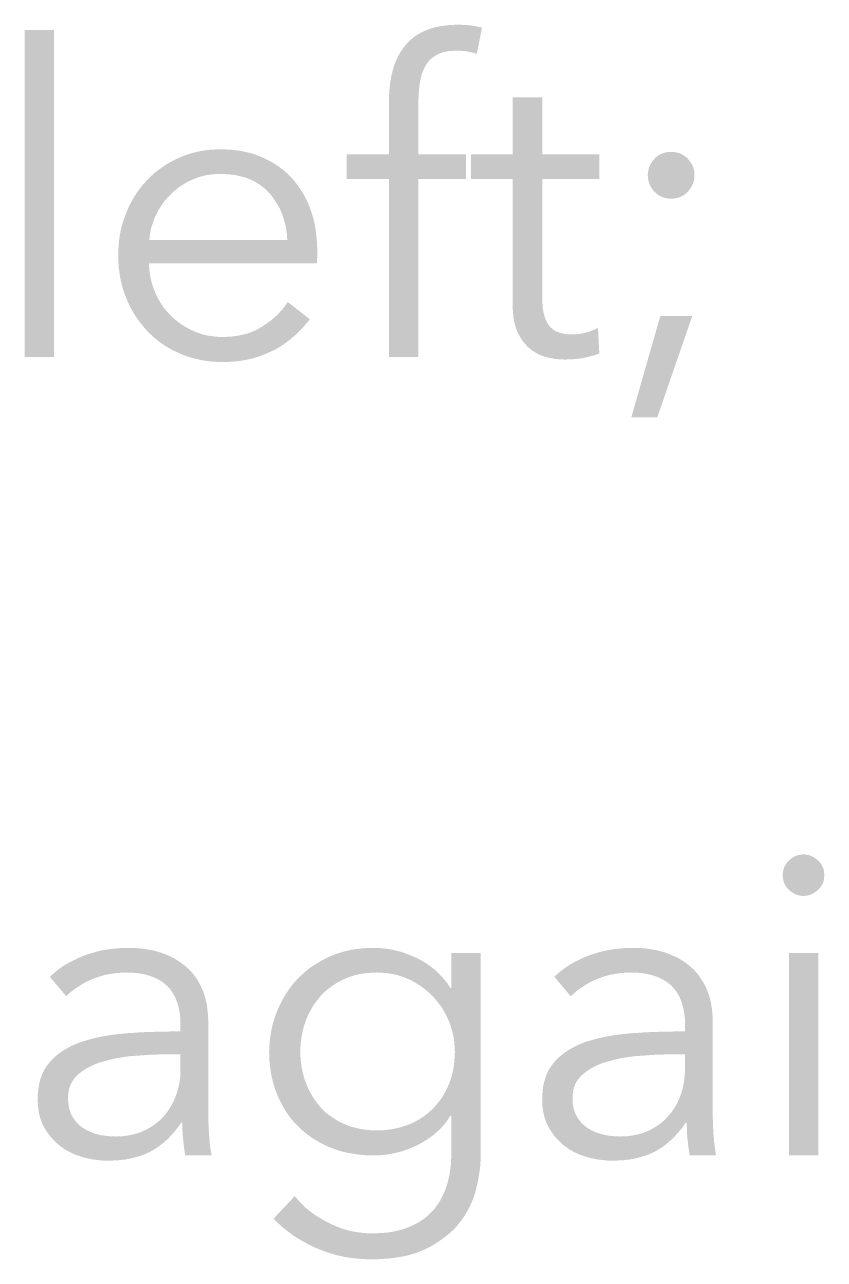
# Model space of a CAD drawing. Header units: millimetres. Extents: x 6 to 126, y 130 to 351.
# Drawn here: x 41.22 to 46.03, y 253.78 to 261.2 of the extents above; entities that cross this region are included whole.
import ezdxf

# ---------------------------------------------------------------- set-up
doc = ezdxf.new("R2010")
doc.units = ezdxf.units.MM
doc.layers.add('RASTER', color=7, linetype='Continuous')

msp = doc.modelspace()

# ---------------------------------------------------------------- hatches: boundary and pattern name
at = {"layer": 'RASTER'}
for points in [[(41.398, 259.2), (41.221, 259.2), (41.221, 261.166), (41.398, 261.166)], [(43.873, 260.269), (43.587, 260.269), (43.587, 259.2), (43.41, 259.2), (43.41, 260.269), (43.156, 260.269), (43.156, 260.417), (43.41, 260.417), (43.41, 260.75), (43.412, 260.8), (43.417, 260.848), (43.425, 260.893), (43.436, 260.936), (43.45, 260.975), (43.467, 261.012), (43.488, 261.046), (43.512, 261.077), (43.539, 261.105), (43.569, 261.13), (43.603, 261.15), (43.64, 261.167), (43.681, 261.18), (43.725, 261.189), (43.773, 261.195), (43.824, 261.197), (43.832, 261.197), (43.841, 261.197), (43.85, 261.196), (43.859, 261.196), (43.868, 261.195), (43.877, 261.195), (43.887, 261.194), (43.897, 261.193), (43.906, 261.192), (43.916, 261.191), (43.925, 261.189), (43.934, 261.187), (43.943, 261.185), (43.952, 261.183), (43.961, 261.181), (43.969, 261.179), (43.938, 261.023), (43.931, 261.025), (43.924, 261.026), (43.917, 261.028), (43.91, 261.03), (43.902, 261.031), (43.895, 261.033), (43.888, 261.034), (43.881, 261.036), (43.874, 261.037), (43.866, 261.038), (43.858, 261.039), (43.85, 261.039), (43.842, 261.04), (43.834, 261.04), (43.825, 261.041), (43.816, 261.041), (43.799, 261.04), (43.782, 261.039), (43.767, 261.038), (43.752, 261.035), (43.738, 261.032), (43.725, 261.028), (43.712, 261.023), (43.7, 261.017), (43.689, 261.011), (43.679, 261.004), (43.669, 260.997), (43.66, 260.989), (43.652, 260.981), (43.644, 260.971), (43.637, 260.962), (43.63, 260.951), (43.624, 260.94), (43.619, 260.929), (43.614, 260.917), (43.609, 260.905), (43.605, 260.892), (43.602, 260.879), (43.599, 260.865), (43.596, 260.851), (43.594, 260.837), (43.592, 260.822), (43.591, 260.807), (43.589, 260.792), (43.588, 260.776), (43.588, 260.761), (43.587, 260.745), (43.587, 260.729), (43.587, 260.417), (43.873, 260.417)], [(44.674, 260.269), (44.331, 260.269), (44.331, 259.559), (44.331, 259.542), (44.332, 259.526), (44.333, 259.511), (44.334, 259.497), (44.336, 259.483), (44.338, 259.471), (44.341, 259.458), (44.344, 259.447), (44.347, 259.436), (44.351, 259.426), (44.355, 259.417), (44.36, 259.408), (44.365, 259.399), (44.37, 259.392), (44.376, 259.385), (44.381, 259.378), (44.388, 259.372), (44.394, 259.367), (44.401, 259.362), (44.408, 259.357), (44.416, 259.353), (44.424, 259.35), (44.432, 259.347), (44.44, 259.344), (44.449, 259.342), (44.457, 259.34), (44.466, 259.339), (44.475, 259.337), (44.484, 259.336), (44.494, 259.336), (44.503, 259.335), (44.513, 259.335), (44.522, 259.335), (44.531, 259.336), (44.541, 259.337), (44.55, 259.338), (44.56, 259.339), (44.57, 259.341), (44.579, 259.343), (44.589, 259.346), (44.6, 259.348), (44.609, 259.351), (44.619, 259.354), (44.629, 259.358), (44.638, 259.362), (44.648, 259.366), (44.657, 259.37), (44.666, 259.374), (44.674, 259.221), (44.662, 259.216), (44.65, 259.212), (44.638, 259.208), (44.626, 259.205), (44.614, 259.202), (44.602, 259.199), (44.589, 259.196), (44.576, 259.193), (44.564, 259.191), (44.551, 259.19), (44.537, 259.188), (44.524, 259.187), (44.51, 259.186), (44.495, 259.185), (44.481, 259.185), (44.466, 259.184), (44.454, 259.185), (44.441, 259.185), (44.428, 259.186), (44.415, 259.188), (44.402, 259.189), (44.389, 259.192), (44.376, 259.194), (44.362, 259.197), (44.348, 259.201), (44.335, 259.205), (44.322, 259.21), (44.309, 259.216), (44.297, 259.223), (44.284, 259.23), (44.272, 259.238), (44.261, 259.247), (44.249, 259.256), (44.238, 259.267), (44.228, 259.278), (44.218, 259.29), (44.209, 259.302), (44.2, 259.316), (44.192, 259.33), (44.184, 259.346), (44.177, 259.362), (44.171, 259.379), (44.166, 259.398), (44.161, 259.418), (44.158, 259.439), (44.156, 259.461), (44.154, 259.485), (44.154, 259.509), (44.154, 260.269), (43.902, 260.269), (43.902, 260.417), (44.154, 260.417), (44.154, 260.76), (44.331, 260.76), (44.331, 260.417), (44.674, 260.417)]]:
    msp.add_hatch(color=7, dxfattribs=at).paths.add_polyline_path(points)
h = msp.add_hatch(color=7, dxfattribs=at)
h.paths.add_polyline_path([(42.799, 259.902), (42.796, 259.944), (42.79, 259.984), (42.78, 260.022), (42.768, 260.059), (42.753, 260.094), (42.734, 260.126), (42.713, 260.158), (42.689, 260.187), (42.662, 260.213), (42.632, 260.236), (42.6, 260.256), (42.564, 260.272), (42.527, 260.284), (42.486, 260.293), (42.442, 260.298), (42.396, 260.3), (42.375, 260.299), (42.353, 260.298), (42.332, 260.295), (42.311, 260.292), (42.291, 260.287), (42.271, 260.282), (42.252, 260.275), (42.233, 260.267), (42.214, 260.259), (42.196, 260.25), (42.179, 260.24), (42.162, 260.229), (42.145, 260.218), (42.13, 260.205), (42.115, 260.193), (42.1, 260.179), (42.086, 260.165), (42.073, 260.15), (42.06, 260.135), (42.049, 260.119), (42.038, 260.103), (42.027, 260.086), (42.018, 260.069), (42.009, 260.052), (42.001, 260.034), (41.994, 260.015), (41.988, 259.997), (41.982, 259.978), (41.978, 259.96), (41.974, 259.941), (41.972, 259.921), (41.97, 259.902)], flags=0)
h.paths.add_polyline_path([(42.979, 259.845), (42.979, 259.84), (42.979, 259.836), (42.979, 259.831), (42.979, 259.826), (42.979, 259.821), (42.979, 259.816), (42.979, 259.811), (42.979, 259.806), (42.979, 259.801), (42.979, 259.795), (42.978, 259.79), (42.978, 259.784), (42.978, 259.779), (42.977, 259.773), (42.977, 259.767), (42.976, 259.762), (41.967, 259.762), (41.969, 259.739), (41.971, 259.717), (41.974, 259.695), (41.978, 259.673), (41.983, 259.652), (41.989, 259.631), (41.996, 259.61), (42.004, 259.59), (42.013, 259.57), (42.022, 259.551), (42.033, 259.532), (42.044, 259.515), (42.056, 259.497), (42.069, 259.481), (42.083, 259.465), (42.097, 259.45), (42.113, 259.435), (42.129, 259.421), (42.145, 259.408), (42.162, 259.396), (42.18, 259.384), (42.199, 259.374), (42.218, 259.364), (42.238, 259.355), (42.258, 259.346), (42.279, 259.339), (42.3, 259.333), (42.322, 259.328), (42.344, 259.325), (42.366, 259.322), (42.389, 259.32), (42.412, 259.32), (42.446, 259.321), (42.479, 259.324), (42.51, 259.329), (42.54, 259.336), (42.57, 259.344), (42.597, 259.355), (42.624, 259.368), (42.65, 259.383), (42.674, 259.4), (42.697, 259.416), (42.718, 259.434), (42.738, 259.452), (42.756, 259.471), (42.773, 259.49), (42.788, 259.51), (42.802, 259.53), (42.935, 259.426), (42.907, 259.393), (42.879, 259.362), (42.85, 259.334), (42.82, 259.308), (42.789, 259.284), (42.758, 259.263), (42.727, 259.245), (42.694, 259.229), (42.661, 259.215), (42.627, 259.202), (42.593, 259.192), (42.558, 259.184), (42.522, 259.177), (42.486, 259.173), (42.449, 259.17), (42.412, 259.169), (42.379, 259.17), (42.346, 259.172), (42.313, 259.176), (42.282, 259.181), (42.251, 259.188), (42.22, 259.196), (42.19, 259.206), (42.161, 259.217), (42.133, 259.23), (42.105, 259.243), (42.079, 259.258), (42.054, 259.274), (42.029, 259.292), (42.006, 259.31), (41.984, 259.33), (41.962, 259.351), (41.942, 259.373), (41.923, 259.396), (41.905, 259.42), (41.888, 259.444), (41.872, 259.47), (41.857, 259.497), (41.843, 259.525), (41.831, 259.554), (41.82, 259.583), (41.81, 259.613), (41.802, 259.644), (41.795, 259.676), (41.79, 259.708), (41.786, 259.741), (41.784, 259.774), (41.783, 259.808), (41.784, 259.843), (41.786, 259.876), (41.789, 259.909), (41.794, 259.941), (41.801, 259.973), (41.809, 260.003), (41.819, 260.034), (41.83, 260.063), (41.842, 260.092), (41.855, 260.12), (41.87, 260.147), (41.885, 260.172), (41.902, 260.197), (41.92, 260.221), (41.939, 260.244), (41.96, 260.266), (41.981, 260.287), (42.003, 260.307), (42.026, 260.325), (42.05, 260.342), (42.075, 260.359), (42.1, 260.373), (42.127, 260.387), (42.155, 260.4), (42.183, 260.411), (42.212, 260.421), (42.241, 260.429), (42.271, 260.436), (42.301, 260.441), (42.333, 260.445), (42.364, 260.447), (42.396, 260.448), (42.432, 260.447), (42.466, 260.445), (42.499, 260.441), (42.531, 260.436), (42.562, 260.429), (42.592, 260.421), (42.621, 260.411), (42.649, 260.4), (42.675, 260.387), (42.701, 260.374), (42.725, 260.359), (42.749, 260.343), (42.771, 260.327), (42.792, 260.309), (42.812, 260.29), (42.831, 260.27), (42.848, 260.249), (42.865, 260.227), (42.88, 260.205), (42.895, 260.181), (42.908, 260.157), (42.92, 260.132), (42.931, 260.106), (42.941, 260.079), (42.95, 260.051), (42.958, 260.023), (42.964, 259.995), (42.969, 259.966), (42.973, 259.936), (42.976, 259.906), (42.978, 259.876), (42.979, 259.845)])
h = msp.add_hatch(color=7, dxfattribs=at)
h.paths.add_polyline_path([(45.246, 260.292), (45.245, 260.279), (45.244, 260.265), (45.241, 260.253), (45.236, 260.24), (45.231, 260.228), (45.224, 260.217), (45.216, 260.205), (45.207, 260.195), (45.197, 260.184), (45.186, 260.176), (45.174, 260.168), (45.162, 260.162), (45.149, 260.158), (45.135, 260.154), (45.121, 260.152), (45.106, 260.152), (45.09, 260.152), (45.076, 260.154), (45.062, 260.158), (45.049, 260.162), (45.037, 260.168), (45.025, 260.176), (45.014, 260.184), (45.004, 260.195), (44.995, 260.205), (44.987, 260.217), (44.98, 260.228), (44.975, 260.24), (44.971, 260.253), (44.968, 260.265), (44.966, 260.279), (44.965, 260.292), (44.966, 260.305), (44.968, 260.319), (44.971, 260.331), (44.975, 260.344), (44.98, 260.356), (44.987, 260.367), (44.995, 260.379), (45.004, 260.39), (45.014, 260.4), (45.025, 260.408), (45.037, 260.416), (45.049, 260.422), (45.062, 260.426), (45.076, 260.43), (45.09, 260.432), (45.106, 260.432), (45.121, 260.432), (45.135, 260.43), (45.149, 260.426), (45.162, 260.422), (45.174, 260.416), (45.186, 260.408), (45.197, 260.4), (45.207, 260.39), (45.216, 260.379), (45.224, 260.367), (45.231, 260.356), (45.236, 260.344), (45.241, 260.331), (45.244, 260.319), (45.245, 260.305), (45.246, 260.292)])
h.paths.add_polyline_path([(45.022, 258.836), (44.866, 258.836), (45.041, 259.447), (45.233, 259.447)])
h = msp.add_hatch(color=7, dxfattribs=at)
h.paths.add_polyline_path([(45.99, 254.4), (45.813, 254.4), (45.813, 255.617), (45.99, 255.617)])
h.paths.add_polyline_path([(46.026, 256.085), (46.025, 256.071), (46.024, 256.059), (46.021, 256.047), (46.016, 256.035), (46.011, 256.024), (46.004, 256.014), (45.996, 256.004), (45.987, 255.995), (45.977, 255.987), (45.967, 255.98), (45.957, 255.974), (45.946, 255.969), (45.935, 255.965), (45.924, 255.962), (45.913, 255.961), (45.901, 255.96), (45.89, 255.961), (45.878, 255.962), (45.867, 255.965), (45.856, 255.969), (45.846, 255.974), (45.835, 255.98), (45.825, 255.987), (45.815, 255.995), (45.806, 256.004), (45.798, 256.014), (45.792, 256.024), (45.786, 256.035), (45.782, 256.047), (45.779, 256.059), (45.777, 256.071), (45.776, 256.085), (45.777, 256.098), (45.779, 256.111), (45.782, 256.123), (45.786, 256.135), (45.792, 256.145), (45.798, 256.156), (45.806, 256.165), (45.815, 256.174), (45.825, 256.183), (45.835, 256.19), (45.846, 256.196), (45.856, 256.201), (45.867, 256.205), (45.878, 256.207), (45.89, 256.209), (45.901, 256.21), (45.913, 256.209), (45.924, 256.207), (45.935, 256.205), (45.946, 256.201), (45.957, 256.196), (45.967, 256.19), (45.977, 256.183), (45.987, 256.174), (45.996, 256.165), (46.004, 256.156), (46.011, 256.145), (46.016, 256.135), (46.021, 256.123), (46.024, 256.111), (46.025, 256.098), (46.026, 256.085)])
h = msp.add_hatch(color=7, dxfattribs=at)
h.paths.add_polyline_path([(42.157, 255.185), (42.156, 255.224), (42.152, 255.259), (42.146, 255.293), (42.136, 255.324), (42.125, 255.352), (42.11, 255.378), (42.094, 255.401), (42.074, 255.422), (42.052, 255.44), (42.028, 255.456), (42.001, 255.469), (41.972, 255.48), (41.941, 255.489), (41.907, 255.495), (41.871, 255.499), (41.832, 255.5), (41.805, 255.499), (41.779, 255.497), (41.752, 255.494), (41.727, 255.49), (41.702, 255.485), (41.677, 255.478), (41.653, 255.47), (41.629, 255.461), (41.606, 255.451), (41.584, 255.44), (41.563, 255.428), (41.543, 255.415), (41.524, 255.402), (41.505, 255.388), (41.487, 255.373), (41.471, 255.357), (41.372, 255.474), (41.392, 255.492), (41.413, 255.51), (41.435, 255.527), (41.459, 255.543), (41.485, 255.558), (41.512, 255.572), (41.541, 255.586), (41.571, 255.599), (41.602, 255.61), (41.635, 255.62), (41.668, 255.629), (41.703, 255.636), (41.738, 255.641), (41.774, 255.645), (41.812, 255.647), (41.85, 255.648), (41.875, 255.648), (41.899, 255.646), (41.923, 255.644), (41.946, 255.641), (41.969, 255.637), (41.991, 255.633), (42.013, 255.627), (42.035, 255.621), (42.056, 255.613), (42.077, 255.605), (42.096, 255.596), (42.116, 255.587), (42.134, 255.576), (42.152, 255.564), (42.169, 255.552), (42.186, 255.539), (42.202, 255.525), (42.217, 255.51), (42.231, 255.494), (42.244, 255.477), (42.256, 255.459), (42.267, 255.441), (42.278, 255.421), (42.287, 255.401), (42.296, 255.38), (42.303, 255.358), (42.309, 255.335), (42.315, 255.311), (42.318, 255.286), (42.321, 255.26), (42.323, 255.234), (42.324, 255.206), (42.324, 254.673), (42.324, 254.655), (42.324, 254.638), (42.324, 254.62), (42.325, 254.602), (42.326, 254.583), (42.327, 254.565), (42.328, 254.546), (42.329, 254.527), (42.33, 254.509), (42.332, 254.491), (42.333, 254.474), (42.335, 254.458), (42.337, 254.442), (42.34, 254.427), (42.342, 254.413), (42.344, 254.4), (42.186, 254.4), (42.184, 254.411), (42.182, 254.423), (42.18, 254.434), (42.179, 254.446), (42.177, 254.458), (42.176, 254.471), (42.174, 254.483), (42.173, 254.496), (42.172, 254.509), (42.171, 254.522), (42.17, 254.535), (42.169, 254.548), (42.168, 254.56), (42.168, 254.573), (42.168, 254.585), (42.168, 254.598), (42.162, 254.598), (42.141, 254.568), (42.119, 254.541), (42.097, 254.516), (42.074, 254.493), (42.05, 254.472), (42.025, 254.453), (42, 254.437), (41.974, 254.422), (41.947, 254.41), (41.919, 254.399), (41.889, 254.39), (41.858, 254.382), (41.826, 254.376), (41.792, 254.372), (41.757, 254.37), (41.72, 254.369), (41.703, 254.369), (41.685, 254.37), (41.667, 254.372), (41.649, 254.374), (41.631, 254.376), (41.613, 254.38), (41.595, 254.384), (41.576, 254.388), (41.558, 254.394), (41.54, 254.4), (41.522, 254.406), (41.505, 254.414), (41.489, 254.422), (41.472, 254.431), (41.456, 254.441), (41.441, 254.452), (41.426, 254.463), (41.412, 254.476), (41.398, 254.489), (41.385, 254.503), (41.373, 254.517), (41.361, 254.533), (41.35, 254.549), (41.34, 254.566), (41.33, 254.584), (41.322, 254.603), (41.315, 254.623), (41.309, 254.644), (41.305, 254.666), (41.302, 254.689), (41.3, 254.713), (41.299, 254.738), (41.3, 254.772), (41.304, 254.805), (41.309, 254.835), (41.317, 254.864), (41.327, 254.891), (41.339, 254.916), (41.354, 254.939), (41.371, 254.96), (41.389, 254.98), (41.409, 254.999), (41.431, 255.016), (41.454, 255.032), (41.479, 255.046), (41.505, 255.06), (41.533, 255.072), (41.562, 255.083), (41.592, 255.092), (41.624, 255.101), (41.656, 255.109), (41.69, 255.116), (41.725, 255.122), (41.761, 255.127), (41.798, 255.131), (41.836, 255.135), (41.875, 255.137), (41.914, 255.14), (41.954, 255.142), (41.994, 255.143), (42.034, 255.145), (42.075, 255.145), (42.116, 255.146), (42.157, 255.146)])
h.paths.add_polyline_path([(42.105, 255.008), (42.078, 255.008), (42.051, 255.008), (42.023, 255.007), (41.996, 255.006), (41.968, 255.005), (41.941, 255.003), (41.913, 255.001), (41.886, 254.999), (41.858, 254.997), (41.832, 254.994), (41.806, 254.99), (41.78, 254.986), (41.756, 254.981), (41.731, 254.975), (41.708, 254.969), (41.685, 254.963), (41.663, 254.956), (41.642, 254.948), (41.623, 254.939), (41.604, 254.929), (41.586, 254.919), (41.569, 254.908), (41.553, 254.896), (41.538, 254.884), (41.525, 254.87), (41.513, 254.855), (41.504, 254.84), (41.496, 254.823), (41.489, 254.805), (41.485, 254.787), (41.482, 254.767), (41.481, 254.746), (41.482, 254.73), (41.483, 254.715), (41.485, 254.7), (41.487, 254.686), (41.491, 254.673), (41.495, 254.66), (41.5, 254.648), (41.506, 254.637), (41.512, 254.626), (41.519, 254.616), (41.527, 254.606), (41.535, 254.597), (41.543, 254.588), (41.552, 254.58), (41.562, 254.572), (41.572, 254.565), (41.583, 254.559), (41.594, 254.552), (41.605, 254.547), (41.616, 254.542), (41.628, 254.537), (41.64, 254.533), (41.652, 254.529), (41.665, 254.526), (41.677, 254.523), (41.69, 254.521), (41.703, 254.519), (41.716, 254.517), (41.728, 254.516), (41.741, 254.515), (41.754, 254.515), (41.767, 254.514), (41.79, 254.515), (41.813, 254.516), (41.834, 254.519), (41.856, 254.523), (41.876, 254.527), (41.896, 254.533), (41.915, 254.539), (41.934, 254.547), (41.951, 254.555), (41.969, 254.565), (41.985, 254.575), (42.001, 254.585), (42.015, 254.597), (42.03, 254.609), (42.043, 254.622), (42.056, 254.635), (42.068, 254.65), (42.079, 254.664), (42.09, 254.68), (42.099, 254.695), (42.108, 254.712), (42.117, 254.729), (42.124, 254.746), (42.131, 254.764), (42.137, 254.782), (42.143, 254.801), (42.147, 254.82), (42.151, 254.839), (42.154, 254.858), (42.156, 254.878), (42.157, 254.897), (42.157, 254.917), (42.157, 255.008)], flags=0)
h = msp.add_hatch(color=7, dxfattribs=at)
h.paths.add_polyline_path([(42.844, 254.156), (42.863, 254.133), (42.883, 254.111), (42.906, 254.089), (42.93, 254.069), (42.955, 254.05), (42.983, 254.031), (43.012, 254.014), (43.043, 253.997), (43.074, 253.982), (43.106, 253.969), (43.139, 253.957), (43.172, 253.948), (43.206, 253.941), (43.24, 253.936), (43.274, 253.933), (43.309, 253.932), (43.341, 253.933), (43.372, 253.934), (43.401, 253.937), (43.429, 253.941), (43.456, 253.947), (43.482, 253.953), (43.507, 253.961), (43.53, 253.97), (43.552, 253.98), (43.573, 253.99), (43.593, 254.002), (43.612, 254.014), (43.63, 254.027), (43.647, 254.042), (43.662, 254.057), (43.677, 254.072), (43.69, 254.089), (43.703, 254.106), (43.715, 254.124), (43.725, 254.143), (43.735, 254.162), (43.744, 254.182), (43.752, 254.203), (43.759, 254.225), (43.765, 254.246), (43.77, 254.269), (43.775, 254.291), (43.778, 254.315), (43.781, 254.338), (43.783, 254.362), (43.784, 254.386), (43.785, 254.41), (43.785, 254.639), (43.78, 254.639), (43.761, 254.611), (43.741, 254.585), (43.719, 254.561), (43.695, 254.538), (43.669, 254.517), (43.641, 254.497), (43.612, 254.479), (43.581, 254.462), (43.548, 254.448), (43.516, 254.435), (43.484, 254.424), (43.451, 254.416), (43.418, 254.409), (43.385, 254.404), (43.352, 254.401), (43.319, 254.4), (43.284, 254.401), (43.25, 254.403), (43.216, 254.407), (43.183, 254.412), (43.151, 254.418), (43.12, 254.426), (43.09, 254.436), (43.061, 254.447), (43.032, 254.459), (43.005, 254.472), (42.979, 254.487), (42.953, 254.502), (42.929, 254.519), (42.906, 254.537), (42.884, 254.556), (42.863, 254.576), (42.843, 254.596), (42.824, 254.618), (42.807, 254.641), (42.79, 254.666), (42.775, 254.691), (42.761, 254.717), (42.748, 254.744), (42.736, 254.772), (42.725, 254.801), (42.716, 254.83), (42.708, 254.86), (42.702, 254.891), (42.697, 254.922), (42.693, 254.954), (42.691, 254.986), (42.69, 255.019), (42.691, 255.051), (42.693, 255.083), (42.697, 255.114), (42.702, 255.145), (42.708, 255.175), (42.716, 255.205), (42.725, 255.234), (42.736, 255.263), (42.748, 255.291), (42.761, 255.319), (42.775, 255.345), (42.79, 255.37), (42.807, 255.395), (42.824, 255.419), (42.843, 255.442), (42.863, 255.463), (42.884, 255.484), (42.906, 255.504), (42.929, 255.523), (42.953, 255.54), (42.979, 255.556), (43.005, 255.572), (43.032, 255.586), (43.061, 255.599), (43.09, 255.61), (43.12, 255.62), (43.151, 255.629), (43.183, 255.636), (43.216, 255.641), (43.25, 255.645), (43.284, 255.647), (43.319, 255.648), (43.352, 255.647), (43.385, 255.644), (43.418, 255.639), (43.451, 255.632), (43.483, 255.624), (43.515, 255.613), (43.547, 255.6), (43.579, 255.586), (43.61, 255.569), (43.64, 255.551), (43.667, 255.531), (43.693, 255.51), (43.717, 255.486), (43.74, 255.461), (43.761, 255.435), (43.78, 255.406), (43.785, 255.406), (43.785, 255.617), (43.962, 255.617), (43.962, 254.41), (43.961, 254.385), (43.96, 254.36), (43.958, 254.334), (43.955, 254.308), (43.951, 254.282), (43.946, 254.255), (43.941, 254.228), (43.934, 254.2), (43.927, 254.172), (43.918, 254.145), (43.907, 254.119), (43.895, 254.093), (43.882, 254.067), (43.867, 254.042), (43.851, 254.018), (43.833, 253.994), (43.814, 253.971), (43.793, 253.95), (43.77, 253.929), (43.745, 253.909), (43.719, 253.89), (43.692, 253.872), (43.662, 253.854), (43.631, 253.838), (43.598, 253.824), (43.563, 253.811), (43.525, 253.8), (43.485, 253.792), (43.443, 253.785), (43.398, 253.78), (43.351, 253.777), (43.301, 253.776), (43.259, 253.777), (43.218, 253.78), (43.177, 253.785), (43.136, 253.792), (43.096, 253.801), (43.056, 253.813), (43.017, 253.826), (42.979, 253.841), (42.941, 253.858), (42.905, 253.877), (42.87, 253.897), (42.836, 253.918), (42.804, 253.942), (42.774, 253.966), (42.744, 253.993), (42.716, 254.02)])
h.paths.add_polyline_path([(42.877, 255.024), (42.878, 255), (42.879, 254.977), (42.882, 254.953), (42.885, 254.93), (42.89, 254.908), (42.895, 254.886), (42.901, 254.864), (42.909, 254.842), (42.917, 254.821), (42.926, 254.8), (42.936, 254.781), (42.947, 254.761), (42.958, 254.743), (42.971, 254.725), (42.984, 254.708), (42.998, 254.691), (43.013, 254.675), (43.029, 254.66), (43.046, 254.646), (43.064, 254.633), (43.082, 254.621), (43.101, 254.609), (43.122, 254.598), (43.143, 254.589), (43.164, 254.58), (43.187, 254.572), (43.21, 254.566), (43.234, 254.56), (43.259, 254.556), (43.284, 254.553), (43.311, 254.551), (43.338, 254.551), (43.363, 254.551), (43.387, 254.553), (43.411, 254.556), (43.435, 254.559), (43.458, 254.564), (43.481, 254.57), (43.503, 254.577), (43.525, 254.585), (43.546, 254.593), (43.566, 254.603), (43.586, 254.614), (43.605, 254.626), (43.623, 254.638), (43.64, 254.651), (43.657, 254.666), (43.673, 254.681), (43.688, 254.697), (43.702, 254.714), (43.716, 254.731), (43.729, 254.749), (43.74, 254.768), (43.751, 254.788), (43.761, 254.809), (43.771, 254.83), (43.779, 254.852), (43.786, 254.875), (43.792, 254.898), (43.797, 254.922), (43.801, 254.947), (43.803, 254.972), (43.805, 254.998), (43.806, 255.024), (43.805, 255.048), (43.803, 255.071), (43.801, 255.095), (43.797, 255.118), (43.792, 255.14), (43.786, 255.162), (43.779, 255.184), (43.771, 255.206), (43.761, 255.227), (43.751, 255.248), (43.74, 255.267), (43.729, 255.287), (43.716, 255.305), (43.702, 255.323), (43.688, 255.34), (43.673, 255.357), (43.657, 255.373), (43.64, 255.388), (43.623, 255.402), (43.605, 255.415), (43.586, 255.428), (43.566, 255.44), (43.546, 255.451), (43.525, 255.461), (43.503, 255.47), (43.481, 255.478), (43.458, 255.485), (43.435, 255.49), (43.411, 255.494), (43.387, 255.497), (43.363, 255.499), (43.338, 255.5), (43.311, 255.499), (43.284, 255.497), (43.259, 255.494), (43.234, 255.49), (43.21, 255.485), (43.187, 255.478), (43.164, 255.47), (43.143, 255.461), (43.122, 255.451), (43.101, 255.44), (43.082, 255.428), (43.064, 255.415), (43.046, 255.402), (43.029, 255.388), (43.013, 255.373), (42.998, 255.357), (42.984, 255.34), (42.971, 255.323), (42.958, 255.305), (42.947, 255.287), (42.936, 255.267), (42.926, 255.248), (42.917, 255.227), (42.909, 255.206), (42.901, 255.184), (42.895, 255.162), (42.89, 255.14), (42.885, 255.118), (42.882, 255.095), (42.879, 255.071), (42.878, 255.048), (42.877, 255.024)], flags=0)
h = msp.add_hatch(color=7, dxfattribs=at)
h.paths.add_polyline_path([(45.189, 255.185), (45.188, 255.224), (45.184, 255.259), (45.177, 255.293), (45.168, 255.324), (45.156, 255.352), (45.142, 255.378), (45.125, 255.401), (45.106, 255.422), (45.084, 255.44), (45.059, 255.456), (45.033, 255.469), (45.004, 255.48), (44.972, 255.489), (44.938, 255.495), (44.902, 255.499), (44.864, 255.5), (44.837, 255.499), (44.81, 255.497), (44.784, 255.494), (44.759, 255.49), (44.733, 255.485), (44.709, 255.478), (44.685, 255.47), (44.661, 255.461), (44.638, 255.451), (44.616, 255.44), (44.595, 255.428), (44.575, 255.415), (44.555, 255.402), (44.537, 255.388), (44.519, 255.373), (44.502, 255.357), (44.404, 255.474), (44.423, 255.492), (44.444, 255.51), (44.467, 255.527), (44.491, 255.543), (44.517, 255.558), (44.544, 255.572), (44.572, 255.586), (44.603, 255.599), (44.634, 255.61), (44.666, 255.62), (44.7, 255.629), (44.734, 255.636), (44.77, 255.641), (44.806, 255.645), (44.844, 255.647), (44.882, 255.648), (44.906, 255.648), (44.931, 255.646), (44.954, 255.644), (44.978, 255.641), (45, 255.637), (45.023, 255.633), (45.045, 255.627), (45.067, 255.621), (45.088, 255.613), (45.108, 255.605), (45.128, 255.596), (45.147, 255.587), (45.166, 255.576), (45.184, 255.564), (45.201, 255.552), (45.217, 255.539), (45.233, 255.525), (45.248, 255.51), (45.262, 255.494), (45.275, 255.477), (45.287, 255.459), (45.299, 255.441), (45.309, 255.421), (45.319, 255.401), (45.327, 255.38), (45.335, 255.358), (45.341, 255.335), (45.346, 255.311), (45.35, 255.286), (45.353, 255.26), (45.355, 255.234), (45.355, 255.206), (45.355, 254.673), (45.355, 254.655), (45.356, 254.638), (45.356, 254.62), (45.357, 254.602), (45.357, 254.583), (45.358, 254.565), (45.359, 254.546), (45.36, 254.527), (45.362, 254.509), (45.363, 254.491), (45.365, 254.474), (45.367, 254.458), (45.369, 254.442), (45.371, 254.427), (45.373, 254.413), (45.376, 254.4), (45.217, 254.4), (45.215, 254.411), (45.214, 254.423), (45.212, 254.434), (45.21, 254.446), (45.209, 254.458), (45.207, 254.471), (45.206, 254.483), (45.204, 254.496), (45.203, 254.509), (45.202, 254.522), (45.201, 254.535), (45.201, 254.548), (45.2, 254.56), (45.2, 254.573), (45.199, 254.585), (45.199, 254.598), (45.194, 254.598), (45.173, 254.568), (45.151, 254.541), (45.128, 254.516), (45.105, 254.493), (45.081, 254.472), (45.057, 254.453), (45.031, 254.437), (45.006, 254.422), (44.979, 254.41), (44.95, 254.399), (44.92, 254.39), (44.889, 254.382), (44.857, 254.376), (44.823, 254.372), (44.788, 254.37), (44.752, 254.369), (44.734, 254.369), (44.717, 254.37), (44.699, 254.372), (44.681, 254.374), (44.663, 254.376), (44.645, 254.38), (44.626, 254.384), (44.608, 254.388), (44.589, 254.394), (44.571, 254.4), (44.554, 254.406), (44.537, 254.414), (44.52, 254.422), (44.504, 254.431), (44.488, 254.441), (44.473, 254.452), (44.458, 254.463), (44.443, 254.476), (44.43, 254.489), (44.417, 254.503), (44.404, 254.517), (44.393, 254.533), (44.382, 254.549), (44.371, 254.566), (44.362, 254.584), (44.353, 254.603), (44.347, 254.623), (44.341, 254.644), (44.336, 254.666), (44.333, 254.689), (44.331, 254.713), (44.331, 254.738), (44.332, 254.772), (44.335, 254.805), (44.341, 254.835), (44.349, 254.864), (44.359, 254.891), (44.371, 254.916), (44.386, 254.939), (44.402, 254.96), (44.421, 254.98), (44.441, 254.999), (44.463, 255.016), (44.486, 255.032), (44.51, 255.046), (44.537, 255.06), (44.564, 255.072), (44.593, 255.083), (44.624, 255.092), (44.655, 255.101), (44.688, 255.109), (44.722, 255.116), (44.757, 255.122), (44.793, 255.127), (44.83, 255.131), (44.868, 255.135), (44.907, 255.137), (44.946, 255.14), (44.985, 255.142), (45.025, 255.143), (45.066, 255.145), (45.106, 255.145), (45.147, 255.146), (45.189, 255.146)])
h.paths.add_polyline_path([(45.137, 255.008), (45.109, 255.008), (45.082, 255.008), (45.055, 255.007), (45.027, 255.006), (45, 255.005), (44.972, 255.003), (44.945, 255.001), (44.917, 254.999), (44.89, 254.997), (44.863, 254.994), (44.837, 254.99), (44.812, 254.986), (44.787, 254.981), (44.763, 254.975), (44.74, 254.969), (44.717, 254.963), (44.695, 254.956), (44.674, 254.948), (44.654, 254.939), (44.635, 254.929), (44.617, 254.919), (44.601, 254.908), (44.585, 254.896), (44.57, 254.884), (44.557, 254.87), (44.545, 254.855), (44.535, 254.84), (44.527, 254.823), (44.521, 254.805), (44.516, 254.787), (44.514, 254.767), (44.513, 254.746), (44.513, 254.73), (44.514, 254.715), (44.516, 254.7), (44.519, 254.686), (44.522, 254.673), (44.527, 254.66), (44.532, 254.648), (44.538, 254.637), (44.544, 254.626), (44.551, 254.616), (44.558, 254.606), (44.566, 254.597), (44.575, 254.588), (44.584, 254.58), (44.594, 254.572), (44.604, 254.565), (44.614, 254.559), (44.625, 254.552), (44.636, 254.547), (44.648, 254.542), (44.659, 254.537), (44.671, 254.533), (44.684, 254.529), (44.696, 254.526), (44.709, 254.523), (44.722, 254.521), (44.734, 254.519), (44.747, 254.517), (44.76, 254.516), (44.773, 254.515), (44.786, 254.515), (44.799, 254.514), (44.822, 254.515), (44.844, 254.516), (44.866, 254.519), (44.887, 254.523), (44.908, 254.527), (44.928, 254.533), (44.947, 254.539), (44.965, 254.547), (44.983, 254.555), (45, 254.565), (45.017, 254.575), (45.032, 254.585), (45.047, 254.597), (45.061, 254.609), (45.075, 254.622), (45.087, 254.635), (45.099, 254.65), (45.111, 254.664), (45.121, 254.68), (45.131, 254.695), (45.14, 254.712), (45.148, 254.729), (45.156, 254.746), (45.163, 254.764), (45.169, 254.782), (45.174, 254.801), (45.179, 254.82), (45.182, 254.839), (45.185, 254.858), (45.187, 254.878), (45.188, 254.897), (45.189, 254.917), (45.189, 255.008)], flags=0)

doc.saveas('drawing.dxf')
